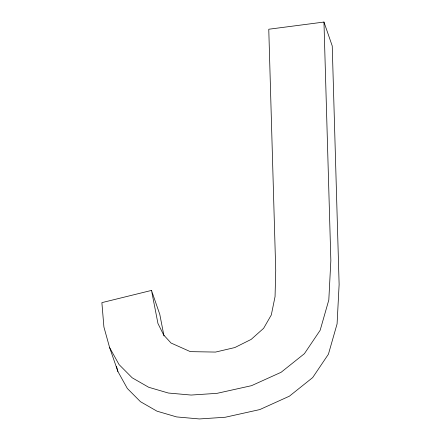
<?xml version="1.0" encoding="UTF-8"?>
<svg xmlns="http://www.w3.org/2000/svg" width="441" height="441" viewBox="0 0 441 441"><rect width="100%" height="100%" fill="white"/><g stroke="black" fill="none" stroke-linecap="round" stroke-linejoin="round"><path stroke-width="0.66" d="M151.5 290.421L101.877 302.636L103.911 327.002L109.638 347.646L117.912 371.543L127.333 388.471L140.453 401.685L156.979 411.172L176.626 416.927L199.398 418.95L225.29 417.241L259.804 409.573L289.373 396.194L312.68 377.579L328.429 354.195L337.084 323.887L339.123 284.495L332.238 45.947L323.964 22.05L268.767 29.238L275.73 270.41L275.057 296.595L271.303 314.968L263.619 328.313L251.161 339.405L234.833 347.552L215.539 352.072L190.325 351.637L171.014 343.01L163.655 334.951L157.955 323.496L151.5 290.421L159.774 314.317L163.991 335.921M109.638 347.646L119.059 364.575L132.173 377.788L148.7 387.275L168.352 393.03L191.124 395.053L217.016 393.344L251.53 385.671L281.093 372.298L304.406 353.682L320.149 330.298L328.81 299.99L330.849 260.598L323.964 22.05M116.479 366.383L117.912 371.543"/></g></svg>
